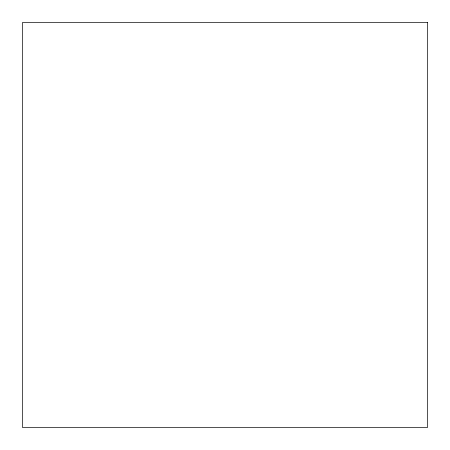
<?xml version="1.0" encoding="UTF-8"?>
<svg xmlns="http://www.w3.org/2000/svg" width="450" height="450" viewBox="0 0 450 450"><rect width="100%" height="100%" fill="white"/><g stroke="black" fill="none" stroke-linecap="round" stroke-linejoin="round"><path stroke-width="0.67" d="M427.5 22.5L22.5 22.5L22.5 427.5L427.5 427.5L427.5 22.5"/></g></svg>
